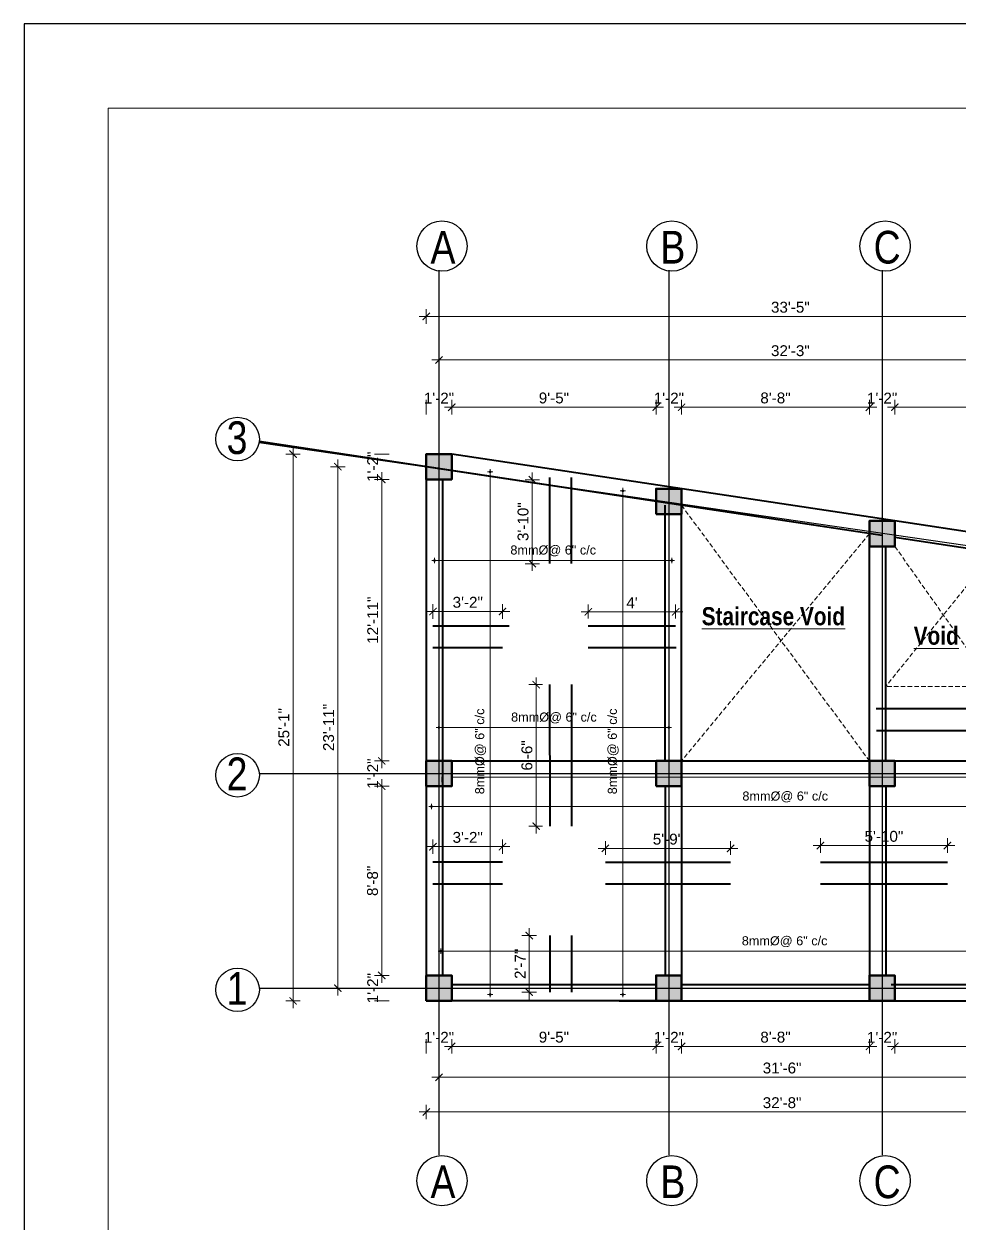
# Model space of a CAD drawing. Header units: inches. Extents: x 149715 to 156550, y -16726 to -14386.
# Drawn here: x 153373 to 153888, y -15047 to -14386 of the extents above; entities that cross this region are included whole.
import ezdxf

# ---------------------------------------------------------------- set-up
doc = ezdxf.new("R2010")
doc.units = ezdxf.units.IN
doc.header["$LTSCALE"] = 0.5
doc.header["$MEASUREMENT"] = 0
doc.header["$PDMODE"] = 66
doc.linetypes.add('HIDDEN', pattern=[0.375, 0.25, -0.125])
for name, color, linetype, lineweight in [('C-COLUMN', 1, 'Continuous', 50), ('DIM 1-100', 4, 'Continuous', 13), ('DIM_LINE', 165, 'Continuous', 15), ('ELE1', 3, 'Continuous', 9), ('HACTH', 253, 'Continuous', 9), ('hatch', 9, 'Continuous', 5), ('ST-REINFOR', 201, 'Continuous', 40), ('Text-100.w', 254, 'Continuous', 9), ('Toilet', 7, 'Continuous', 25), ('wall', 1, 'Continuous', 40), ('window', 4, 'Continuous', 13)]:
    doc.layers.add(name, color=color, linetype=linetype, lineweight=lineweight)
doc.styles.add('arial', font='arial.ttf')
doc.styles.add('ordinary', font='ARIALN.TTF')
doc.styles.get("Standard").update_dxf_attribs({"font": 'arial.ttf'})
doc.dimstyles.new('1 by 96', dxfattribs={"dimtxt": 6, "dimasz": 4, "dimexe": 4, "dimexo": 4, "dimgap": 2, "dimtad": 1, "dimdec": 0, "dimzin": 0, "dimdsep": 46, "dimlunit": 4, "dimtxsty": 'Standard', "dimblk": 'ARCHTICK', "dimcen": 0, "dimdle": 4, "dimadec": 0, "dimazin": 0, "dimtfac": 1, "dimtdec": 0, "dimtix": 1, "dimtofl": 0, "dimtmove": 1, "dimatfit": 3, "dimldrblk": 'ARCHTICK', "dimfxl": 4, "dimfxlon": 1, "dimtolj": 1, "dimtzin": 0, "dimlwd": -1, "dimlwe": -1, "dimarcsym": 0})
doc.dimstyles.new('S8', dxfattribs={"dimtxt": 5, "dimasz": 1, "dimexe": 6, "dimexo": 18, "dimgap": 1.9375, "dimtad": 1, "dimdec": 0, "dimzin": 3, "dimdsep": 46, "dimlunit": 4, "dimtxsty": 'Standard', "dimblk": 'dot 2', "dimcen": 12, "dimse1": 1, "dimse2": 1, "dimclrd": 1, "dimclre": 1, "dimclrt": 256, "dimadec": 0, "dimazin": 0, "dimtfac": 0.75, "dimtdec": 0, "dimtix": 1, "dimtmove": 1, "dimatfit": 3, "dimldrblk": 'DOT', "dimfxl": 1, "dimtolj": 1, "dimtzin": 0, "dimlwd": 9, "dimlwe": 9, "dimarcsym": 0})

# ---------------------------------------------------------------- blocks, each defined once
blk = doc.blocks.new('*D546')
at = {"layer": 'Defpoints', "color": 0, "transparency": 16777216}
for p in [(153583.05, -14622.78), (153569.87, -14636.78), (153583.05, -14636.78)]:
    blk.add_point(p, dxfattribs=at)
at = {"layer": 'DIM 1-100', "color": 0, "transparency": 16777216}
for p, q in [((153573.87, -14622.78), (153565.87, -14622.78)), ((153573.87, -14636.78), (153565.87, -14636.78))]:
    blk.add_line(p, q, dxfattribs=at)
at = {"layer": 'DIM 1-100', "color": 0, "transparency": 16777216, "insert": (153564.86, -14629.78), "char_height": 6, "attachment_point": 5, "rotation": 90}
blk.add_mtext('\\A1;1\'-2"', dxfattribs=at)
blk = doc.blocks.new('_ArchTick')
at = {"color": 0, "linetype": 'ByBlock', "const_width": 0.15}
blk.add_lwpolyline([(-0.5, -0.5), (0.5, 0.5)], dxfattribs=at)
blk = doc.blocks.new('*D547')
at = {"layer": 'Defpoints', "color": 0, "transparency": 16777216}
for p in [(153583.05, -14636.78), (153569.87, -14791.85), (153583.05, -14791.85)]:
    blk.add_point(p, dxfattribs=at)
at = {"layer": 'DIM 1-100', "color": 0, "transparency": 16777216}
for p, q in [((153573.87, -14636.78), (153565.87, -14636.78)), ((153569.87, -14632.78), (153569.87, -14795.85)), ((153573.87, -14791.85), (153565.87, -14791.85))]:
    blk.add_line(p, q, dxfattribs=at)
at = {"layer": 'DIM 1-100', "color": 0, "transparency": 16777216, "xscale": 4, "yscale": 4, "zscale": 4}
for p, rotation in [((153569.87, -14636.78), 90), ((153569.87, -14791.85), 270)]:
    blk.add_blockref('_ArchTick', p, dxfattribs=dict(at, rotation=rotation))
at = {"layer": 'DIM 1-100', "color": 0, "transparency": 16777216, "insert": (153564.86, -14714.31), "char_height": 6, "attachment_point": 5, "rotation": 90}
blk.add_mtext('\\A1;12\'-11"', dxfattribs=at)
blk = doc.blocks.new('*D548')
at = {"layer": 'Defpoints', "color": 0, "transparency": 16777216}
for p in [(153583.05, -14791.85), (153569.87, -14805.85), (153583.05, -14805.85)]:
    blk.add_point(p, dxfattribs=at)
at = {"layer": 'DIM 1-100', "color": 0, "transparency": 16777216}
for p, q in [((153573.87, -14791.85), (153565.87, -14791.85)), ((153573.87, -14805.85), (153565.87, -14805.85))]:
    blk.add_line(p, q, dxfattribs=at)
at = {"layer": 'DIM 1-100', "color": 0, "transparency": 16777216, "insert": (153564.86, -14798.85), "char_height": 6, "attachment_point": 5, "rotation": 90}
blk.add_mtext('\\A1;1\'-2"', dxfattribs=at)
blk = doc.blocks.new('*D549')
at = {"layer": 'Defpoints', "color": 0, "transparency": 16777216}
for p in [(153583.05, -14805.85), (153569.87, -14910.08), (153583.05, -14910.08)]:
    blk.add_point(p, dxfattribs=at)
at = {"layer": 'DIM 1-100', "color": 0, "transparency": 16777216}
for p, q in [((153569.87, -14801.85), (153569.87, -14914.08)), ((153573.87, -14805.85), (153565.87, -14805.85)), ((153573.87, -14910.08), (153565.87, -14910.08))]:
    blk.add_line(p, q, dxfattribs=at)
at = {"layer": 'DIM 1-100', "color": 0, "transparency": 16777216, "xscale": 4, "yscale": 4, "zscale": 4}
for p, rotation in [((153569.87, -14805.85), 90), ((153569.87, -14910.08), 270)]:
    blk.add_blockref('_ArchTick', p, dxfattribs=dict(at, rotation=rotation))
at = {"layer": 'DIM 1-100', "color": 0, "transparency": 16777216, "insert": (153564.81, -14857.96), "char_height": 6, "attachment_point": 5, "rotation": 90}
blk.add_mtext('\\A1;8\'-8"', dxfattribs=at)
blk = doc.blocks.new('*D550')
at = {"layer": 'Defpoints', "color": 0, "transparency": 16777216}
for p in [(153583.05, -14910.08), (153569.87, -14924.08), (153583.05, -14924.08)]:
    blk.add_point(p, dxfattribs=at)
at = {"layer": 'DIM 1-100', "color": 0, "transparency": 16777216}
for p, q in [((153573.87, -14910.08), (153565.87, -14910.08)), ((153573.87, -14924.08), (153565.87, -14924.08))]:
    blk.add_line(p, q, dxfattribs=at)
at = {"layer": 'DIM 1-100', "color": 0, "transparency": 16777216, "insert": (153564.86, -14917.08), "char_height": 6, "attachment_point": 5, "rotation": 90}
blk.add_mtext('\\A1;1\'-2"', dxfattribs=at)
blk = doc.blocks.new('*D551')
at = {"layer": 'Defpoints', "color": 0, "transparency": 16777216}
for p in [(153545.68, -14629.78), (153576.05, -14629.78), (153576.05, -14917.08)]:
    blk.add_point(p, dxfattribs=at)
at = {"layer": 'DIM 1-100', "color": 0, "transparency": 16777216}
for p, q in [((153549.68, -14629.78), (153541.68, -14629.78)), ((153545.68, -14921.08), (153545.68, -14625.78)), ((153549.68, -14917.08), (153541.68, -14917.08))]:
    blk.add_line(p, q, dxfattribs=at)
at = {"layer": 'DIM 1-100', "color": 0, "transparency": 16777216, "xscale": 4, "yscale": 4, "zscale": 4}
for p, rotation in [((153545.68, -14629.78), 90), ((153545.68, -14917.08), 270)]:
    blk.add_blockref('_ArchTick', p, dxfattribs=dict(at, rotation=rotation))
at = {"layer": 'DIM 1-100', "color": 0, "transparency": 16777216, "insert": (153540.62, -14773.43), "char_height": 6, "attachment_point": 5, "rotation": 90}
blk.add_mtext('\\A1;23\'-11"', dxfattribs=at)
blk = doc.blocks.new('*D552')
at = {"layer": 'Defpoints', "color": 0, "transparency": 16777216}
for p in [(153567.32, -14622.78), (153521, -14924.08), (153567.32, -14924.08)]:
    blk.add_point(p, dxfattribs=at)
at = {"layer": 'DIM 1-100', "color": 0, "transparency": 16777216}
for p, q in [((153525, -14622.78), (153517, -14622.78)), ((153521, -14618.78), (153521, -14928.08)), ((153525, -14924.08), (153517, -14924.08))]:
    blk.add_line(p, q, dxfattribs=at)
at = {"layer": 'DIM 1-100', "color": 0, "transparency": 16777216, "xscale": 4, "yscale": 4, "zscale": 4}
for p, rotation in [((153521, -14622.78), 90), ((153521, -14924.08), 270)]:
    blk.add_blockref('_ArchTick', p, dxfattribs=dict(at, rotation=rotation))
at = {"layer": 'DIM 1-100', "color": 0, "transparency": 16777216, "insert": (153515.94, -14773.43), "char_height": 6, "attachment_point": 5, "rotation": 90}
blk.add_mtext('\\A1;25\'-1"', dxfattribs=at)
blk = doc.blocks.new('*D570')
at = {"layer": 'Defpoints', "color": 0, "transparency": 16777216}
for p in [(153594.41, -14924.08), (153608.41, -14924.08), (153608.41, -14949.15)]:
    blk.add_point(p, dxfattribs=at)
at = {"layer": 'DIM 1-100', "color": 0, "transparency": 16777216}
for p, q in [((153594.41, -14945.15), (153594.41, -14953.15)), ((153608.41, -14945.15), (153608.41, -14953.15))]:
    blk.add_line(p, q, dxfattribs=at)
at = {"layer": 'DIM 1-100', "color": 0, "transparency": 16777216, "insert": (153601.41, -14944.14), "char_height": 6, "attachment_point": 5}
blk.add_mtext('\\A1;1\'-2"', dxfattribs=at)
blk = doc.blocks.new('*D571')
at = {"layer": 'Defpoints', "color": 0, "transparency": 16777216}
for p in [(153608.41, -14924.08), (153721.06, -14924.08), (153721.06, -14949.15)]:
    blk.add_point(p, dxfattribs=at)
at = {"layer": 'DIM 1-100', "color": 0, "transparency": 16777216}
for p, q in [((153608.41, -14945.15), (153608.41, -14953.15)), ((153721.06, -14945.15), (153721.06, -14953.15)), ((153604.41, -14949.15), (153725.06, -14949.15))]:
    blk.add_line(p, q, dxfattribs=at)
at = {"layer": 'DIM 1-100', "color": 0, "transparency": 16777216, "xscale": 4, "yscale": 4, "zscale": 4, "rotation": 180}
blk.add_blockref('_ArchTick', (153608.41, -14949.15), dxfattribs=at)
at = {"layer": 'DIM 1-100', "color": 0, "transparency": 16777216, "xscale": 4, "yscale": 4, "zscale": 4}
blk.add_blockref('_ArchTick', (153721.06, -14949.15), dxfattribs=at)
at = {"layer": 'DIM 1-100', "color": 0, "transparency": 16777216, "insert": (153664.73, -14944.09), "char_height": 6, "attachment_point": 5}
blk.add_mtext('\\A1;9\'-5"', dxfattribs=at)
blk = doc.blocks.new('*D572')
at = {"layer": 'Defpoints', "color": 0, "transparency": 16777216}
for p in [(153721.06, -14924.08), (153735.06, -14924.08), (153735.06, -14949.15)]:
    blk.add_point(p, dxfattribs=at)
at = {"layer": 'DIM 1-100', "color": 0, "transparency": 16777216}
for p, q in [((153721.06, -14945.15), (153721.06, -14953.15)), ((153735.06, -14945.15), (153735.06, -14953.15))]:
    blk.add_line(p, q, dxfattribs=at)
at = {"layer": 'DIM 1-100', "color": 0, "transparency": 16777216, "insert": (153728.06, -14944.14), "char_height": 6, "attachment_point": 5}
blk.add_mtext('\\A1;1\'-2"', dxfattribs=at)
blk = doc.blocks.new('*D573')
at = {"layer": 'Defpoints', "color": 0, "transparency": 16777216}
for p in [(153735.06, -14924.08), (153838.56, -14924.08), (153838.56, -14949.15)]:
    blk.add_point(p, dxfattribs=at)
at = {"layer": 'DIM 1-100', "color": 0, "transparency": 16777216}
for p, q in [((153735.06, -14945.15), (153735.06, -14953.15)), ((153838.56, -14945.15), (153838.56, -14953.15)), ((153731.06, -14949.15), (153842.56, -14949.15))]:
    blk.add_line(p, q, dxfattribs=at)
at = {"layer": 'DIM 1-100', "color": 0, "transparency": 16777216, "xscale": 4, "yscale": 4, "zscale": 4, "rotation": 180}
blk.add_blockref('_ArchTick', (153735.06, -14949.15), dxfattribs=at)
at = {"layer": 'DIM 1-100', "color": 0, "transparency": 16777216, "xscale": 4, "yscale": 4, "zscale": 4}
blk.add_blockref('_ArchTick', (153838.56, -14949.15), dxfattribs=at)
at = {"layer": 'DIM 1-100', "color": 0, "transparency": 16777216, "insert": (153786.81, -14944.09), "char_height": 6, "attachment_point": 5}
blk.add_mtext('\\A1;8\'-8"', dxfattribs=at)
blk = doc.blocks.new('*D574')
at = {"layer": 'Defpoints', "color": 0, "transparency": 16777216}
for p in [(153838.56, -14924.08), (153852.56, -14924.08), (153852.56, -14949.15)]:
    blk.add_point(p, dxfattribs=at)
at = {"layer": 'DIM 1-100', "color": 0, "transparency": 16777216}
for p, q in [((153838.56, -14945.15), (153838.56, -14953.15)), ((153852.56, -14945.15), (153852.56, -14953.15))]:
    blk.add_line(p, q, dxfattribs=at)
at = {"layer": 'DIM 1-100', "color": 0, "transparency": 16777216, "insert": (153845.56, -14944.14), "char_height": 6, "attachment_point": 5}
blk.add_mtext('\\A1;1\'-2"', dxfattribs=at)
blk = doc.blocks.new('*D575')
at = {"layer": 'Defpoints', "color": 0, "transparency": 16777216}
for p in [(153852.56, -14924.08), (153972.51, -14924.08), (153972.51, -14949.15)]:
    blk.add_point(p, dxfattribs=at)
at = {"layer": 'DIM 1-100', "color": 0, "transparency": 16777216}
for p, q in [((153852.56, -14945.15), (153852.56, -14953.15)), ((153972.51, -14945.15), (153972.51, -14953.15)), ((153848.56, -14949.15), (153976.51, -14949.15))]:
    blk.add_line(p, q, dxfattribs=at)
at = {"layer": 'DIM 1-100', "color": 0, "transparency": 16777216, "xscale": 4, "yscale": 4, "zscale": 4, "rotation": 180}
blk.add_blockref('_ArchTick', (153852.56, -14949.15), dxfattribs=at)
at = {"layer": 'DIM 1-100', "color": 0, "transparency": 16777216, "xscale": 4, "yscale": 4, "zscale": 4}
blk.add_blockref('_ArchTick', (153972.51, -14949.15), dxfattribs=at)
at = {"layer": 'DIM 1-100', "color": 0, "transparency": 16777216, "insert": (153912.53, -14944.09), "char_height": 6, "attachment_point": 5}
blk.add_mtext("\\A1;10'", dxfattribs=at)
blk = doc.blocks.new('*D577')
at = {"layer": 'Defpoints', "color": 0, "transparency": 16777216}
for p in [(153601.41, -14924.08), (153979.51, -14924.08), (153979.51, -14966.17)]:
    blk.add_point(p, dxfattribs=at)
at = {"layer": 'DIM 1-100', "color": 0, "transparency": 16777216}
for p, q in [((153597.41, -14966.17), (153983.51, -14966.17)), ((153601.41, -14962.17), (153601.41, -14970.17)), ((153979.51, -14962.17), (153979.51, -14970.17))]:
    blk.add_line(p, q, dxfattribs=at)
at = {"layer": 'DIM 1-100', "color": 0, "transparency": 16777216, "xscale": 4, "yscale": 4, "zscale": 4, "rotation": 180}
blk.add_blockref('_ArchTick', (153601.41, -14966.17), dxfattribs=at)
at = {"layer": 'DIM 1-100', "color": 0, "transparency": 16777216, "xscale": 4, "yscale": 4, "zscale": 4}
blk.add_blockref('_ArchTick', (153979.51, -14966.17), dxfattribs=at)
at = {"layer": 'DIM 1-100', "color": 0, "transparency": 16777216, "insert": (153790.46, -14961.1), "char_height": 6, "attachment_point": 5}
blk.add_mtext('\\A1;31\'-6"', dxfattribs=at)
blk = doc.blocks.new('*D578')
at = {"layer": 'Defpoints', "color": 0, "transparency": 16777216}
for p in [(153594.41, -14924.08), (153986.51, -14924.08), (153594.41, -14985.28)]:
    blk.add_point(p, dxfattribs=at)
at = {"layer": 'DIM 1-100', "color": 0, "transparency": 16777216}
for p, q in [((153594.41, -14981.28), (153594.41, -14989.28)), ((153986.51, -14981.28), (153986.51, -14989.28)), ((153990.51, -14985.28), (153590.41, -14985.28))]:
    blk.add_line(p, q, dxfattribs=at)
at = {"layer": 'DIM 1-100', "color": 0, "transparency": 16777216, "xscale": 4, "yscale": 4, "zscale": 4, "rotation": 180}
blk.add_blockref('_ArchTick', (153594.41, -14985.28), dxfattribs=at)
at = {"layer": 'DIM 1-100', "color": 0, "transparency": 16777216, "xscale": 4, "yscale": 4, "zscale": 4}
blk.add_blockref('_ArchTick', (153986.51, -14985.28), dxfattribs=at)
at = {"layer": 'DIM 1-100', "color": 0, "transparency": 16777216, "insert": (153790.46, -14980.21), "char_height": 6, "attachment_point": 5}
blk.add_mtext('\\A1;32\'-8"', dxfattribs=at)
blk = doc.blocks.new('*D566')
at = {"layer": 'Defpoints', "color": 0, "transparency": 16777216}
for p in [(153608.41, -14596.99), (153594.41, -14622.78), (153608.41, -14622.78)]:
    blk.add_point(p, dxfattribs=at)
at = {"layer": 'DIM 1-100', "color": 0, "transparency": 16777216}
for p, q in [((153594.41, -14600.99), (153594.41, -14592.99)), ((153608.41, -14600.99), (153608.41, -14592.99))]:
    blk.add_line(p, q, dxfattribs=at)
at = {"layer": 'DIM 1-100', "color": 0, "transparency": 16777216, "insert": (153601.41, -14591.98), "char_height": 6, "attachment_point": 5}
blk.add_mtext('\\A1;1\'-2"', dxfattribs=at)
blk = doc.blocks.new('*D567')
at = {"layer": 'Defpoints', "color": 0, "transparency": 16777216}
for p in [(153721.06, -14596.99), (153608.41, -14622.78), (153721.06, -14641.9)]:
    blk.add_point(p, dxfattribs=at)
at = {"layer": 'DIM 1-100', "color": 0, "transparency": 16777216}
for p, q in [((153604.41, -14596.99), (153725.06, -14596.99)), ((153608.41, -14600.99), (153608.41, -14592.99)), ((153721.06, -14600.99), (153721.06, -14592.99))]:
    blk.add_line(p, q, dxfattribs=at)
at = {"layer": 'DIM 1-100', "color": 0, "transparency": 16777216, "xscale": 4, "yscale": 4, "zscale": 4, "rotation": 180}
blk.add_blockref('_ArchTick', (153608.41, -14596.99), dxfattribs=at)
at = {"layer": 'DIM 1-100', "color": 0, "transparency": 16777216, "xscale": 4, "yscale": 4, "zscale": 4}
blk.add_blockref('_ArchTick', (153721.06, -14596.99), dxfattribs=at)
at = {"layer": 'DIM 1-100', "color": 0, "transparency": 16777216, "insert": (153664.73, -14591.93), "char_height": 6, "attachment_point": 5}
blk.add_mtext('\\A1;9\'-5"', dxfattribs=at)
blk = doc.blocks.new('*D568')
at = {"layer": 'Defpoints', "color": 0, "transparency": 16777216}
for p in [(153735.06, -14596.99), (153721.06, -14641.9), (153735.06, -14641.9)]:
    blk.add_point(p, dxfattribs=at)
at = {"layer": 'DIM 1-100', "color": 0, "transparency": 16777216}
for p, q in [((153721.06, -14600.99), (153721.06, -14592.99)), ((153735.06, -14600.99), (153735.06, -14592.99))]:
    blk.add_line(p, q, dxfattribs=at)
at = {"layer": 'DIM 1-100', "color": 0, "transparency": 16777216, "insert": (153728.06, -14591.98), "char_height": 6, "attachment_point": 5}
blk.add_mtext('\\A1;1\'-2"', dxfattribs=at)
blk = doc.blocks.new('*D569')
at = {"layer": 'Defpoints', "color": 0, "transparency": 16777216}
for p in [(153838.56, -14596.99), (153735.06, -14641.9), (153838.56, -14659.64)]:
    blk.add_point(p, dxfattribs=at)
at = {"layer": 'DIM 1-100', "color": 0, "transparency": 16777216}
for p, q in [((153731.06, -14596.99), (153842.56, -14596.99)), ((153735.06, -14600.99), (153735.06, -14592.99)), ((153838.56, -14600.99), (153838.56, -14592.99))]:
    blk.add_line(p, q, dxfattribs=at)
at = {"layer": 'DIM 1-100', "color": 0, "transparency": 16777216, "xscale": 4, "yscale": 4, "zscale": 4, "rotation": 180}
blk.add_blockref('_ArchTick', (153735.06, -14596.99), dxfattribs=at)
at = {"layer": 'DIM 1-100', "color": 0, "transparency": 16777216, "xscale": 4, "yscale": 4, "zscale": 4}
blk.add_blockref('_ArchTick', (153838.56, -14596.99), dxfattribs=at)
at = {"layer": 'DIM 1-100', "color": 0, "transparency": 16777216, "insert": (153786.81, -14591.93), "char_height": 6, "attachment_point": 5}
blk.add_mtext('\\A1;8\'-8"', dxfattribs=at)
blk = doc.blocks.new('*D553')
at = {"layer": 'Defpoints', "color": 0, "transparency": 16777216}
for p in [(153852.56, -14596.99), (153838.56, -14659.64), (153852.56, -14659.64)]:
    blk.add_point(p, dxfattribs=at)
at = {"layer": 'DIM 1-100', "color": 0, "transparency": 16777216}
for p, q in [((153838.56, -14600.99), (153838.56, -14592.99)), ((153852.56, -14600.99), (153852.56, -14592.99))]:
    blk.add_line(p, q, dxfattribs=at)
at = {"layer": 'DIM 1-100', "color": 0, "transparency": 16777216, "insert": (153845.56, -14591.98), "char_height": 6, "attachment_point": 5}
blk.add_mtext('\\A1;1\'-2"', dxfattribs=at)
blk = doc.blocks.new('*D554')
at = {"layer": 'Defpoints', "color": 0, "transparency": 16777216}
for p in [(153981.62, -14596.99), (153852.56, -14659.64), (153981.62, -14681.25)]:
    blk.add_point(p, dxfattribs=at)
at = {"layer": 'DIM 1-100', "color": 0, "transparency": 16777216}
for p, q in [((153848.56, -14596.99), (153985.62, -14596.99)), ((153852.56, -14600.99), (153852.56, -14592.99)), ((153981.62, -14600.99), (153981.62, -14592.99))]:
    blk.add_line(p, q, dxfattribs=at)
at = {"layer": 'DIM 1-100', "color": 0, "transparency": 16777216, "xscale": 4, "yscale": 4, "zscale": 4, "rotation": 180}
blk.add_blockref('_ArchTick', (153852.56, -14596.99), dxfattribs=at)
at = {"layer": 'DIM 1-100', "color": 0, "transparency": 16777216, "xscale": 4, "yscale": 4, "zscale": 4}
blk.add_blockref('_ArchTick', (153981.62, -14596.99), dxfattribs=at)
at = {"layer": 'DIM 1-100', "color": 0, "transparency": 16777216, "insert": (153917.09, -14591.93), "char_height": 6, "attachment_point": 5}
blk.add_mtext('\\A1;10\'-9"', dxfattribs=at)
blk = doc.blocks.new('*D556')
at = {"layer": 'Defpoints', "color": 0, "transparency": 16777216}
for p in [(153988.62, -14570.96), (153601.41, -14622.78), (153988.62, -14681.25)]:
    blk.add_point(p, dxfattribs=at)
at = {"layer": 'DIM 1-100', "color": 0, "transparency": 16777216}
for p, q in [((153597.41, -14570.96), (153992.62, -14570.96)), ((153601.41, -14574.96), (153601.41, -14566.96)), ((153988.62, -14574.96), (153988.62, -14566.96))]:
    blk.add_line(p, q, dxfattribs=at)
at = {"layer": 'DIM 1-100', "color": 0, "transparency": 16777216, "xscale": 4, "yscale": 4, "zscale": 4, "rotation": 180}
blk.add_blockref('_ArchTick', (153601.41, -14570.96), dxfattribs=at)
at = {"layer": 'DIM 1-100', "color": 0, "transparency": 16777216, "xscale": 4, "yscale": 4, "zscale": 4}
blk.add_blockref('_ArchTick', (153988.62, -14570.96), dxfattribs=at)
at = {"layer": 'DIM 1-100', "color": 0, "transparency": 16777216, "insert": (153795.01, -14565.89), "char_height": 6, "attachment_point": 5}
blk.add_mtext('\\A1;32\'-3"', dxfattribs=at)
blk = doc.blocks.new('*D557')
at = {"layer": 'Defpoints', "color": 0, "transparency": 16777216}
for p in [(153995.62, -14546.99), (153594.41, -14622.78), (153995.62, -14681.25)]:
    blk.add_point(p, dxfattribs=at)
at = {"layer": 'DIM 1-100', "color": 0, "transparency": 16777216}
for p, q in [((153594.41, -14550.99), (153594.41, -14542.99)), ((153995.62, -14550.99), (153995.62, -14542.99)), ((153590.41, -14546.99), (153999.62, -14546.99))]:
    blk.add_line(p, q, dxfattribs=at)
at = {"layer": 'DIM 1-100', "color": 0, "transparency": 16777216, "xscale": 4, "yscale": 4, "zscale": 4, "rotation": 180}
blk.add_blockref('_ArchTick', (153594.41, -14546.99), dxfattribs=at)
at = {"layer": 'DIM 1-100', "color": 0, "transparency": 16777216, "xscale": 4, "yscale": 4, "zscale": 4}
blk.add_blockref('_ArchTick', (153995.62, -14546.99), dxfattribs=at)
at = {"layer": 'DIM 1-100', "color": 0, "transparency": 16777216, "insert": (153795.01, -14541.93), "char_height": 6, "attachment_point": 5}
blk.add_mtext('\\A1;33\'-5"', dxfattribs=at)
blk = doc.blocks.new('*D579')
at = {"layer": 'Defpoints', "color": 0, "transparency": 16777216}
for p in [(153651.13, -14888.08), (153662.46, -14888.08), (153662.49, -14919.26)]:
    blk.add_point(p, dxfattribs=at)
at = {"layer": 'DIM 1-100', "color": 0, "transparency": 16777216}
for p, q in [((153655.13, -14888.08), (153647.13, -14888.08)), ((153651.13, -14923.26), (153651.13, -14884.08)), ((153655.13, -14919.26), (153647.13, -14919.26))]:
    blk.add_line(p, q, dxfattribs=at)
at = {"layer": 'DIM 1-100', "color": 0, "transparency": 16777216, "xscale": 4, "yscale": 4, "zscale": 4}
for p, rotation in [((153651.13, -14888.08), 90), ((153651.13, -14919.26), 270)]:
    blk.add_blockref('_ArchTick', p, dxfattribs=dict(at, rotation=rotation))
at = {"layer": 'DIM 1-100', "color": 0, "transparency": 16777216, "insert": (153646.12, -14903.67), "char_height": 6, "attachment_point": 5, "rotation": 90}
blk.add_mtext('\\A1;2\'-7"', dxfattribs=at)
blk = doc.blocks.new('*D580')
at = {"layer": 'Defpoints', "color": 0, "transparency": 16777216}
for p in [(153636.41, -14839.11), (153598.06, -14859.54), (153636.41, -14859.55)]:
    blk.add_point(p, dxfattribs=at)
at = {"layer": 'DIM 1-100', "color": 0, "transparency": 16777216}
for p, q in [((153598.06, -14843.11), (153598.06, -14835.11)), ((153636.41, -14843.11), (153636.41, -14835.11)), ((153594.06, -14839.11), (153640.41, -14839.11))]:
    blk.add_line(p, q, dxfattribs=at)
at = {"layer": 'DIM 1-100', "color": 0, "transparency": 16777216, "xscale": 4, "yscale": 4, "zscale": 4, "rotation": 180}
blk.add_blockref('_ArchTick', (153598.06, -14839.11), dxfattribs=at)
at = {"layer": 'DIM 1-100', "color": 0, "transparency": 16777216, "xscale": 4, "yscale": 4, "zscale": 4}
blk.add_blockref('_ArchTick', (153636.41, -14839.11), dxfattribs=at)
at = {"layer": 'DIM 1-100', "color": 0, "transparency": 16777216, "insert": (153617.23, -14834.04), "char_height": 6, "attachment_point": 5}
blk.add_mtext('\\A1;3\'-2"', dxfattribs=at)
blk = doc.blocks.new('*D581')
at = {"layer": 'Defpoints', "color": 0, "transparency": 16777216}
for p in [(153762.06, -14840.07), (153693.06, -14847.57), (153762.06, -14847.59)]:
    blk.add_point(p, dxfattribs=at)
at = {"layer": 'DIM 1-100', "color": 0, "transparency": 16777216}
for p, q in [((153693.06, -14843.57), (153693.06, -14836.07)), ((153762.06, -14843.59), (153762.06, -14836.07)), ((153689.06, -14840.07), (153766.06, -14840.07))]:
    blk.add_line(p, q, dxfattribs=at)
at = {"layer": 'DIM 1-100', "color": 0, "transparency": 16777216, "xscale": 4, "yscale": 4, "zscale": 4, "rotation": 180}
blk.add_blockref('_ArchTick', (153693.06, -14840.07), dxfattribs=at)
at = {"layer": 'DIM 1-100', "color": 0, "transparency": 16777216, "xscale": 4, "yscale": 4, "zscale": 4}
blk.add_blockref('_ArchTick', (153762.06, -14840.07), dxfattribs=at)
at = {"layer": 'DIM 1-100', "color": 0, "transparency": 16777216, "insert": (153727.56, -14835), "char_height": 6, "attachment_point": 5}
blk.add_mtext('\\A1;5\'-9"', dxfattribs=at)
blk = doc.blocks.new('*D582')
at = {"layer": 'Defpoints', "color": 0, "transparency": 16777216}
for p in [(153662.36, -14749.85), (153654.93, -14827.85), (153662.42, -14827.85)]:
    blk.add_point(p, dxfattribs=at)
at = {"layer": 'DIM 1-100', "color": 0, "transparency": 16777216}
for p, q in [((153658.36, -14749.85), (153650.93, -14749.85)), ((153654.93, -14745.85), (153654.93, -14831.85)), ((153658.42, -14827.85), (153650.93, -14827.85))]:
    blk.add_line(p, q, dxfattribs=at)
at = {"layer": 'DIM 1-100', "color": 0, "transparency": 16777216, "xscale": 4, "yscale": 4, "zscale": 4}
for p, rotation in [((153654.93, -14749.85), 90), ((153654.93, -14827.85), 270)]:
    blk.add_blockref('_ArchTick', p, dxfattribs=dict(at, rotation=rotation))
at = {"layer": 'DIM 1-100', "color": 0, "transparency": 16777216, "insert": (153649.87, -14788.85), "char_height": 6, "attachment_point": 5, "rotation": 90}
blk.add_mtext('\\A1;6\'-6"', dxfattribs=at)
blk = doc.blocks.new('*D583')
at = {"layer": 'Defpoints', "color": 0, "transparency": 16777216}
for p in [(153598.08, -14709.56), (153598.08, -14729.37), (153636.41, -14729.38)]:
    blk.add_point(p, dxfattribs=at)
at = {"layer": 'DIM 1-100', "color": 0, "transparency": 16777216}
for p, q in [((153640.41, -14709.57), (153594.08, -14709.55)), ((153598.08, -14713.56), (153598.08, -14705.56)), ((153636.41, -14713.57), (153636.41, -14705.57))]:
    blk.add_line(p, q, dxfattribs=at)
at = {"layer": 'DIM 1-100', "color": 0, "transparency": 16777216, "xscale": 4, "yscale": 4, "zscale": 4}
for p, rotation in [((153598.08, -14709.56), 179.9826693616231), ((153636.41, -14709.57), 359.9826693616232)]:
    blk.add_blockref('_ArchTick', p, dxfattribs=dict(at, rotation=rotation))
at = {"layer": 'DIM 1-100', "color": 0, "transparency": 16777216, "insert": (153617.25, -14704.5), "char_height": 6, "attachment_point": 5, "rotation": 359.98267}
blk.add_mtext('\\A1;3\'-2"', dxfattribs=at)
blk = doc.blocks.new('*D584')
at = {"layer": 'Defpoints', "color": 0, "transparency": 16777216}
for p in [(153731.79, -14709.74), (153683.68, -14717.39), (153731.79, -14717.41)]:
    blk.add_point(p, dxfattribs=at)
at = {"layer": 'DIM 1-100', "color": 0, "transparency": 16777216}
for p, q in [((153679.69, -14709.72), (153735.79, -14709.74)), ((153683.69, -14713.39), (153683.69, -14705.72)), ((153731.79, -14713.41), (153731.79, -14705.74))]:
    blk.add_line(p, q, dxfattribs=at)
at = {"layer": 'DIM 1-100', "color": 0, "transparency": 16777216, "xscale": 4, "yscale": 4, "zscale": 4}
for p, rotation in [((153683.69, -14709.72), 179.9832495307118), ((153731.79, -14709.74), 359.9832495307118)]:
    blk.add_blockref('_ArchTick', p, dxfattribs=dict(at, rotation=rotation))
at = {"layer": 'DIM 1-100', "color": 0, "transparency": 16777216, "insert": (153707.74, -14704.73), "char_height": 6, "attachment_point": 5, "rotation": 359.98325}
blk.add_mtext("\\A1;4'", dxfattribs=at)
blk = doc.blocks.new('*D585')
at = {"layer": 'Defpoints', "color": 0, "transparency": 16777216}
for p in [(153677.1, -14636.92), (153652.8, -14683.19), (153677.1, -14683.19)]:
    blk.add_point(p, dxfattribs=at)
at = {"layer": 'DIM 1-100', "color": 0, "transparency": 16777216}
for p, q in [((153656.8, -14636.92), (153648.8, -14636.92)), ((153652.8, -14632.92), (153652.8, -14687.19)), ((153656.8, -14683.19), (153648.8, -14683.19))]:
    blk.add_line(p, q, dxfattribs=at)
at = {"layer": 'DIM 1-100', "color": 0, "transparency": 16777216, "xscale": 4, "yscale": 4, "zscale": 4}
for p, rotation in [((153652.8, -14636.92), 90), ((153652.8, -14683.19), 270)]:
    blk.add_blockref('_ArchTick', p, dxfattribs=dict(at, rotation=rotation))
at = {"layer": 'DIM 1-100', "color": 0, "transparency": 16777216, "insert": (153647.74, -14660.05), "char_height": 6, "attachment_point": 5, "rotation": 90}
blk.add_mtext('\\A1;3\'-10"', dxfattribs=at)
blk = doc.blocks.new('*D587')
at = {"layer": 'Defpoints', "color": 0, "transparency": 16777216}
for p in [(153811.56, -14838.49), (153811.56, -14859.6), (153881.56, -14859.62)]:
    blk.add_point(p, dxfattribs=at)
at = {"layer": 'DIM 1-100', "color": 0, "transparency": 16777216}
for p, q in [((153811.56, -14842.49), (153811.56, -14834.49)), ((153881.56, -14842.51), (153881.56, -14834.51)), ((153885.56, -14838.51), (153807.56, -14838.49))]:
    blk.add_line(p, q, dxfattribs=at)
at = {"layer": 'DIM 1-100', "color": 0, "transparency": 16777216, "xscale": 4, "yscale": 4, "zscale": 4}
for p, rotation in [((153811.56, -14838.49), 179.9830421045171), ((153881.56, -14838.51), 359.9830421045171)]:
    blk.add_blockref('_ArchTick', p, dxfattribs=dict(at, rotation=rotation))
at = {"layer": 'DIM 1-100', "color": 0, "transparency": 16777216, "insert": (153846.56, -14833.44), "char_height": 6, "attachment_point": 5, "rotation": 359.98304}
blk.add_mtext('\\A1;5\'-10"', dxfattribs=at)
blk = doc.blocks.new('dot1')
at = {"layer": 'hatch'}
h = blk.add_hatch(color=256, dxfattribs=at)
edge = h.paths.add_edge_path()
edge.add_arc((0, 0), 1, 0, 360)
for p, q in [((3, 0), (-3, 0)), ((0, 3), (0, -3))]:
    blk.add_line(p, q, dxfattribs=at)
blk.add_circle((0, 0), 1, dxfattribs=at)
blk = doc.blocks.new('dot 2')
at = {"layer": 'hatch', "xscale": 0.5, "yscale": 0.5, "zscale": 0.5}
blk.add_blockref('dot1', (0, 0), dxfattribs=at)
blk = doc.blocks.new('*D589')
at = {"layer": 'Defpoints', "color": 0, "transparency": 16777216}
for p in [(153981.27, -14877.15), (153602.41, -14894.57), (153981.27, -14896.73)]:
    blk.add_point(p, dxfattribs=at)
at = {"layer": 'DIM_LINE', "color": 1, "lineweight": 9, "transparency": 16777216}
blk.add_line((153603.41, -14896.73), (153980.27, -14896.73), dxfattribs=at)
at = {"layer": 'DIM_LINE', "color": 1, "lineweight": 9, "transparency": 16777216, "rotation": 180}
blk.add_blockref('dot 2', (153602.41, -14896.73), dxfattribs=at)
at = {"layer": 'DIM_LINE', "color": 1, "lineweight": 9, "transparency": 16777216}
blk.add_blockref('dot 2', (153981.27, -14896.73), dxfattribs=at)
at = {"layer": 'DIM_LINE', "transparency": 16777216, "insert": (153791.84, -14891.47), "char_height": 5, "attachment_point": 5}
blk.add_mtext('\\A1;8mm%%C@ 6" c/c', dxfattribs=at)
blk = doc.blocks.new('_Dot')
at = {"color": 0, "linetype": 'ByBlock', "lineweight": -2}
blk.add_line((-0.5, 0), (-1, 0), dxfattribs=at)
at = {"color": 0, "linetype": 'ByBlock', "const_width": 0.5}
blk.add_lwpolyline([(-0.25, 0, 1), (0.25, 0, 1)], format="xyb", close=True, dxfattribs=at)
blk = doc.blocks.new('*D590')
at = {"layer": 'Defpoints', "color": 0, "transparency": 16777216}
for p in [(153597.25, -14797.38), (153987.11, -14797.63), (153987.11, -14816.99)]:
    blk.add_point(p, dxfattribs=at)
at = {"layer": 'DIM_LINE', "color": 1, "lineweight": 9, "transparency": 16777216}
blk.add_line((153598.25, -14816.99), (153986.11, -14816.99), dxfattribs=at)
at = {"layer": 'DIM_LINE', "color": 1, "lineweight": 9, "transparency": 16777216, "rotation": 180}
blk.add_blockref('dot 2', (153597.25, -14816.99), dxfattribs=at)
at = {"layer": 'DIM_LINE', "color": 1, "lineweight": 9, "transparency": 16777216}
blk.add_blockref('dot 2', (153987.11, -14816.99), dxfattribs=at)
at = {"layer": 'DIM_LINE', "transparency": 16777216, "insert": (153792.18, -14811.72), "char_height": 5, "attachment_point": 5}
blk.add_mtext('\\A1;8mm%%C@ 6" c/c', dxfattribs=at)
blk = doc.blocks.new('*D591')
at = {"layer": 'Defpoints', "color": 0, "transparency": 16777216}
for p in [(153638.97, -14632.58), (153629.61, -14920.57), (153639.18, -14920.57)]:
    blk.add_point(p, dxfattribs=at)
at = {"layer": 'DIM_LINE', "color": 1, "lineweight": 9, "transparency": 16777216}
blk.add_line((153629.61, -14633.58), (153629.61, -14919.57), dxfattribs=at)
for p, rotation in [((153629.61, -14632.58), 90), ((153629.61, -14920.57), 270)]:
    blk.add_blockref('dot 2', p, dxfattribs=dict(at, rotation=rotation))
at = {"layer": 'DIM_LINE', "transparency": 16777216, "insert": (153624.34, -14786.62), "char_height": 5, "attachment_point": 5, "rotation": 90}
blk.add_mtext('\\A1;8mm%%C@ 6" c/c', dxfattribs=at)
blk = doc.blocks.new('*D592')
at = {"layer": 'Defpoints', "color": 0, "transparency": 16777216}
for p in [(153712.06, -14642.99), (153702.69, -14920.57), (153712.26, -14920.57)]:
    blk.add_point(p, dxfattribs=at)
at = {"layer": 'DIM_LINE', "color": 1, "lineweight": 9, "transparency": 16777216}
blk.add_line((153702.69, -14643.99), (153702.69, -14919.57), dxfattribs=at)
for p, rotation in [((153702.69, -14642.99), 90), ((153702.69, -14920.57), 270)]:
    blk.add_blockref('dot 2', p, dxfattribs=dict(at, rotation=rotation))
at = {"layer": 'DIM_LINE', "transparency": 16777216, "insert": (153697.42, -14786.62), "char_height": 5, "attachment_point": 5, "rotation": 90}
blk.add_mtext('\\A1;8mm%%C@ 6" c/c', dxfattribs=at)
blk = doc.blocks.new('*D593')
at = {"layer": 'Defpoints', "color": 0, "transparency": 16777216}
for p in [(153601.41, -14765.35), (153728.06, -14773.48), (153728.06, -14773.48)]:
    blk.add_point(p, dxfattribs=at)
at = {"layer": 'DIM_LINE', "color": 1, "lineweight": 9, "transparency": 16777216}
blk.add_line((153602.41, -14773.48), (153727.06, -14773.48), dxfattribs=at)
at = {"layer": 'DIM_LINE', "color": 1, "lineweight": 9, "transparency": 16777216, "rotation": 180}
blk.add_blockref('dot 2', (153601.41, -14773.48), dxfattribs=at)
at = {"layer": 'DIM_LINE', "color": 1, "lineweight": 9, "transparency": 16777216}
blk.add_blockref('dot 2', (153728.06, -14773.48), dxfattribs=at)
at = {"layer": 'DIM_LINE', "transparency": 16777216, "insert": (153664.73, -14768.21), "char_height": 5, "attachment_point": 5}
blk.add_mtext('\\A1;8mm%%C@ 6" c/c', dxfattribs=at)
blk = doc.blocks.new('*D594')
at = {"layer": 'Defpoints', "color": 0, "transparency": 16777216}
for p in [(153598.99, -14673.29), (153729.7, -14681.41), (153729.7, -14681.41)]:
    blk.add_point(p, dxfattribs=at)
at = {"layer": 'DIM_LINE', "color": 1, "lineweight": 9, "transparency": 16777216}
blk.add_line((153599.99, -14681.41), (153728.7, -14681.41), dxfattribs=at)
at = {"layer": 'DIM_LINE', "color": 1, "lineweight": 9, "transparency": 16777216, "rotation": 180}
blk.add_blockref('dot 2', (153598.99, -14681.41), dxfattribs=at)
at = {"layer": 'DIM_LINE', "color": 1, "lineweight": 9, "transparency": 16777216}
blk.add_blockref('dot 2', (153729.7, -14681.41), dxfattribs=at)
at = {"layer": 'DIM_LINE', "transparency": 16777216, "insert": (153664.35, -14676.15), "char_height": 5, "attachment_point": 5}
blk.add_mtext('\\A1;8mm%%C@ 6" c/c', dxfattribs=at)

msp = doc.modelspace()

# ---------------------------------------------------------------- hatches: boundary and pattern name
at = {"layer": 'C-COLUMN'}
h = msp.add_hatch(color=256, dxfattribs=at)
h.dxf.hatch_style = 1
h.paths.add_polyline_path([(153608.41, -14622.78), (153594.41, -14622.78), (153594.41, -14636.78), (153608.41, -14636.78)])
h = msp.add_hatch(color=256, dxfattribs=at)
h.dxf.hatch_style = 1
h.paths.add_polyline_path([(153735.06, -14641.9), (153721.06, -14641.9), (153721.06, -14655.9), (153735.06, -14655.9)])
h = msp.add_hatch(color=256, dxfattribs=at)
h.dxf.hatch_style = 1
h.paths.add_polyline_path([(153852.56, -14659.64), (153838.56, -14659.64), (153838.56, -14673.64), (153852.56, -14673.64)])
h = msp.add_hatch(color=256, dxfattribs=at)
h.dxf.hatch_style = 1
h.paths.add_polyline_path([(153608.41, -14791.85), (153594.41, -14791.85), (153594.41, -14805.85), (153608.41, -14805.85)])
h = msp.add_hatch(color=256, dxfattribs=at)
h.dxf.hatch_style = 1
h.paths.add_polyline_path([(153735.06, -14791.85), (153721.06, -14791.85), (153721.06, -14805.85), (153735.06, -14805.85)])
h = msp.add_hatch(color=256, dxfattribs=at)
h.dxf.hatch_style = 1
h.paths.add_polyline_path([(153852.56, -14791.85), (153838.56, -14791.85), (153838.56, -14805.85), (153852.56, -14805.85)])
h = msp.add_hatch(color=256, dxfattribs=at)
h.dxf.hatch_style = 1
h.paths.add_polyline_path([(153608.41, -14910.08), (153594.41, -14910.08), (153594.41, -14924.08), (153608.41, -14924.08)])
h = msp.add_hatch(color=256, dxfattribs=at)
h.dxf.hatch_style = 1
h.paths.add_polyline_path([(153735.06, -14910.08), (153721.06, -14910.08), (153721.06, -14924.08), (153735.06, -14924.08)])
h = msp.add_hatch(color=256, dxfattribs=at)
h.dxf.hatch_style = 1
h.paths.add_polyline_path([(153852.56, -14910.08), (153838.56, -14910.08), (153838.56, -14924.08), (153852.56, -14924.08)])

# ---------------------------------------------------------------- linework, layer by layer
for p, q in [((153601.41, -14521.53), (153601.41, -15009.17)), ((153728.06, -14521.53), (153728.06, -15009.17)), ((153845.56, -14521.53), (153845.56, -15009.17))]:
    msp.add_line(p, q)
for points in [[(153594.41, -14636.78), (153608.41, -14636.78), (153608.41, -14622.78), (153594.41, -14622.78)], [(153721.06, -14655.9), (153735.06, -14655.9), (153735.06, -14641.9), (153721.06, -14641.9)], [(153838.56, -14673.64), (153852.56, -14673.64), (153852.56, -14659.64), (153838.56, -14659.64)], [(153594.41, -14805.85), (153608.41, -14805.85), (153608.41, -14791.85), (153594.41, -14791.85)], [(153721.06, -14805.85), (153735.06, -14805.85), (153735.06, -14791.85), (153721.06, -14791.85)], [(153838.56, -14805.85), (153852.56, -14805.85), (153852.56, -14791.85), (153838.56, -14791.85)], [(153594.41, -14924.08), (153608.41, -14924.08), (153608.41, -14910.08), (153594.41, -14910.08)], [(153721.06, -14924.08), (153735.06, -14924.08), (153735.06, -14910.08), (153721.06, -14910.08)], [(153838.56, -14924.08), (153852.56, -14924.08), (153852.56, -14910.08), (153838.56, -14910.08)]]:
    msp.add_lwpolyline(points, close=True, dxfattribs=at)
at = {"layer": 'Defpoints'}
msp.add_lwpolyline([(156550.36, -14385.85), (153372.76, -14385.85), (153372.76, -16633.82), (156550.36, -16633.82)], close=True, dxfattribs=at)
at = {"layer": 'DIM 1-100'}
msp.add_line((153608.41, -14800.85), (153977.17, -14800.85), dxfattribs=at)
at = {"layer": 'ELE1'}
msp.add_lwpolyline([(153419.07, -14432.17), (156504.04, -14432.17), (156504.04, -16587.5), (153419.07, -16587.5)], close=True, dxfattribs=at)
msp.add_lwpolyline([(153419.07, -14432.17), (156504.04, -14432.17), (156504.04, -16587.5), (153419.07, -16587.5)], close=True, dxfattribs=at)
at = {"layer": 'HACTH', "linetype": 'HIDDEN', "ltscale": 20}
for p, q in [((153735.06, -14651), (153838.56, -14791.85)), ((153838.56, -14666.64), (153735.06, -14791.85)), ((153907.09, -14676.98), (153847.56, -14750.85)), ((153852.56, -14673.64), (153907.09, -14750.85))]:
    msp.add_line(p, q, dxfattribs=at)
msp.add_lwpolyline([(153907.09, -14750.85), (153847.56, -14750.85), (153847.56, -14673.64), (153852.56, -14673.64), (153852.56, -14668.74), (153907.09, -14676.98), (153907.09, -14750.85)], dxfattribs=at)
at = {"layer": 'ST-REINFOR'}
for p, q in [((153662.28, -14635.71), (153662.31, -14683.17)), ((153674.28, -14635.7), (153674.31, -14683.16)), ((153598.08, -14717.37), (153640.03, -14717.38)), ((153683.68, -14717.39), (153731.79, -14717.41)), ((153598.08, -14729.37), (153636.41, -14729.38)), ((153683.69, -14729.39), (153732.12, -14729.41)), ((153662.36, -14749.85), (153662.42, -14827.86)), ((153674.36, -14749.84), (153674.42, -14827.85)), ((153842.33, -14763.03), (153988.91, -14763.07)), ((153842.45, -14775.03), (153989.12, -14775.07)), ((153598.06, -14847.54), (153636.41, -14847.55)), ((153693.06, -14847.57), (153762.06, -14847.59)), ((153811.56, -14847.6), (153881.56, -14847.62)), ((153598.06, -14859.54), (153636.41, -14859.55)), ((153693.06, -14859.57), (153762.06, -14859.59)), ((153811.56, -14859.6), (153881.56, -14859.62)), ((153662.46, -14888.08), (153662.49, -14919.27)), ((153674.46, -14888.07), (153674.49, -14919.26))]:
    msp.add_line(p, q, dxfattribs=at)
at = {"layer": 'Toilet'}
for p, q in [((153502.3, -14616.36), (154108.87, -14704.76)), ((153502.4, -14798.85), (154109.03, -14798.85)), ((153502.4, -14917.08), (154109.03, -14917.08))]:
    msp.add_line(p, q, dxfattribs=at)
for centre, radius in [((153603.05, -14508.23), 13.84), ((153729.7, -14508.23), 13.84), ((153847.2, -14508.23), 13.84), ((153490.44, -14614.53), 12), ((153490.44, -14799.75), 12), ((153490.44, -14917.98), 12), ((153603.05, -15023.16), 13.84), ((153729.7, -15023.16), 13.84), ((153847.2, -15023.16), 13.84)]:
    msp.add_circle(centre, radius, dxfattribs=at)
at = {"layer": 'wall'}
for p, q in [((153852.56, -14659.64), (153608.41, -14622.78)), ((153852.56, -14659.64), (153608.41, -14622.78)), ((153594.41, -14636.78), (153594.41, -14910.08)), ((153603.41, -14636.78), (153603.41, -14910.08)), ((153726.06, -14791.85), (153726.06, -14651)), ((153735.06, -14675.37), (153735.06, -14651)), ((153735.06, -14791.85), (153735.06, -14651)), ((153907.09, -14667.88), (153852.56, -14659.64)), ((153838.56, -14791.85), (153838.56, -14673.64)), ((153847.56, -14791.85), (153847.56, -14673.64)), ((153608.41, -14791.85), (153977.17, -14791.85)), ((153603.41, -14803.6), (153603.41, -14800.6)), ((153725.56, -14805.85), (153730.56, -14805.85)), ((153726.06, -14805.85), (153726.06, -14910.08)), ((153735.06, -14805.85), (153735.06, -14910.08)), ((153838.56, -14805.85), (153838.56, -14910.08)), ((153847.56, -14805.85), (153847.56, -14910.08))]:
    msp.add_line(p, q, dxfattribs=at)
for points in [[(153845.56, -14667.69), (153502.36, -14615.87)], [(153845.56, -14667.69), (153502.36, -14615.87)], [(153852.56, -14659.64), (153608.41, -14622.78)], [(153845.56, -14667.69), (153594.41, -14629.77)], [(153845.56, -14667.69), (153594.41, -14629.77)], [(153907.09, -14676.98), (153852.56, -14668.74)], [(153907.09, -14676.98), (153852.56, -14668.74)], [(153608.41, -14915.08), (153721.06, -14915.08)], [(153700.73, -14915.08), (153721.06, -14915.08)], [(153735.06, -14915.08), (153838.56, -14915.08)], [(153824.81, -14915.08), (153838.56, -14915.08)], [(153850.56, -14915.08), (153972.51, -14915.08)], [(153721.06, -14924.08), (153608.41, -14924.08)], [(153700.73, -14924.08), (153721.06, -14924.08)], [(153735.06, -14924.08), (153838.56, -14924.08)], [(153824.81, -14924.08), (153972.51, -14924.08)]]:
    msp.add_lwpolyline(points, dxfattribs=at)
at = {"layer": 'window'}
msp.add_line((153847.56, -14703.04), (153847.56, -14678.64), dxfattribs=at)

# ---------------------------------------------------------------- texts
at = {"layer": 'Text-100.w', "char_height": 10, "width": 284.5512, "attachment_point": 2, "style": 'arial'}
for s, insert in [('\\A1;{\\fArial Narrow|b1|i0|c0|p34;\\LStaircase Void}', (153785.64, -14707.14)), ('\\A1;{\\fArial Narrow|b1|i0|c0|p34;\\LVoid}', (153875.38, -14717.84))]:
    msp.add_mtext(s, dxfattribs=dict(at, insert=insert))
at = {"layer": 'Toilet', "char_height": 18, "width": 45.2776, "attachment_point": 1, "style": 'ordinary'}
for s, insert in [('A', (153596.73, -14499.83)), ('B', (153723.38, -14499.83)), ('C', (153840.88, -14499.83)), ('3', (153484.41, -14604.76)), ('2', (153484.41, -14789.99)), ('1', (153484.41, -14908.22)), ('A', (153596.73, -15014.77)), ('B', (153723.38, -15014.77)), ('C', (153840.88, -15014.77))]:
    msp.add_mtext(s, dxfattribs=dict(at, insert=insert))

# ---------------------------------------------------------------- dimensions: what is measured, and where the dimension line sits
at = {"layer": 'DIM 1-100'}
for base, p1, p2, picture, middle in [((153995.62, -14546.99), (153594.41, -14622.78), (153995.62, -14681.25), '*D557', (153795.01, -14541.93)), ((153988.62, -14570.96), (153601.41, -14622.78), (153988.62, -14681.25), '*D556', (153795.01, -14565.89)), ((153608.41, -14596.99), (153594.41, -14622.78), (153608.41, -14622.78), '*D566', (153601.41, -14591.98)), ((153721.06, -14596.99), (153608.41, -14622.78), (153721.06, -14641.9), '*D567', (153664.73, -14591.93)), ((153735.06, -14596.99), (153721.06, -14641.9), (153735.06, -14641.9), '*D568', (153728.06, -14591.98)), ((153838.55533628, -14596.98987416), (153735.05533628, -14641.90144848), (153838.55533628, -14659.64201298), '*D569', (153786.80533628, -14591.92643623)), ((153852.56, -14596.99), (153838.56, -14659.64), (153852.56, -14659.64), '*D553', (153845.56, -14591.98)), ((153981.62, -14596.99), (153852.56, -14659.64), (153981.62, -14681.25), '*D554', (153917.09, -14591.93)), ((153636.41, -14839.11), (153598.06, -14859.54), (153636.41, -14859.55), '*D580', (153617.23, -14834.04)), ((153762.06, -14840.07), (153693.06, -14847.57), (153762.06, -14847.59), '*D581', (153727.56, -14835)), ((153594.41, -14985.28), (153986.51, -14924.08), (153594.41, -14924.08), '*D578', (153790.46, -14980.21)), ((153608.41, -14949.15), (153594.41, -14924.08), (153608.41, -14924.08), '*D570', (153601.41, -14944.14)), ((153979.51, -14966.17), (153601.41, -14924.08), (153979.51, -14924.08), '*D577', (153790.46, -14961.1)), ((153721.06, -14949.15), (153608.41, -14924.08), (153721.06, -14924.08), '*D571', (153664.73, -14944.09)), ((153735.06, -14949.15), (153721.06, -14924.08), (153735.06, -14924.08), '*D572', (153728.06, -14944.14)), ((153838.55533628, -14949.15178713), (153735.05533628, -14924.07746299), (153838.55533628, -14924.07746299), '*D573', (153786.80533628, -14944.0883492)), ((153852.56, -14949.15), (153838.56, -14924.08), (153852.56, -14924.08), '*D574', (153845.56, -14944.14)), ((153972.51, -14949.15), (153852.56, -14924.08), (153972.51, -14924.08), '*D575', (153912.53, -14944.09))]:
    dim = msp.add_linear_dim(base=base, p1=p1, p2=p2, dimstyle='1 by 96', dxfattribs=at)
    dim.commit()
    dim.dimension.update_dxf_attribs({"geometry": picture, "text_midpoint": middle})
for base, p1, p2, picture, middle in [((153521, -14924.08), (153567.32, -14622.78), (153567.32, -14924.08), '*D552', (153515.94, -14773.43)), ((153569.87, -14636.78), (153583.05, -14622.78), (153583.05, -14636.78), '*D546', (153564.86, -14629.78)), ((153545.68, -14629.78), (153576.05, -14917.08), (153576.05, -14629.78), '*D551', (153540.62, -14773.43)), ((153569.87, -14791.85), (153583.05, -14636.78), (153583.05, -14791.85), '*D547', (153564.86, -14714.31)), ((153654.93, -14827.85), (153662.36, -14749.85), (153662.42, -14827.85), '*D582', (153649.87, -14788.85)), ((153569.87, -14805.85), (153583.05, -14791.85), (153583.05, -14805.85), '*D548', (153564.86, -14798.85)), ((153569.87, -14910.08), (153583.05, -14805.85), (153583.05, -14910.08), '*D549', (153564.81, -14857.96)), ((153651.13, -14888.08), (153662.49, -14919.26), (153662.46, -14888.08), '*D579', (153646.12, -14903.67)), ((153569.87, -14924.08), (153583.05, -14910.08), (153583.05, -14924.08), '*D550', (153564.86, -14917.08))]:
    dim = msp.add_linear_dim(base=base, p1=p1, p2=p2, angle=90, dimstyle='1 by 96', dxfattribs=at)
    dim.commit()
    dim.dimension.update_dxf_attribs({"geometry": picture, "text_midpoint": middle})
for p1, p2, distance, picture, middle in [((153677.1, -14636.92), (153677.1, -14683.19), -24.3, '*D585', (153647.74, -14660.05)), ((153636.41, -14729.38), (153598.08, -14729.37), -19.81, '*D583', (153617.25, -14704.5)), ((153683.68, -14717.39), (153731.79, -14717.41), 7.67, '*D584', (153707.74, -14704.73)), ((153881.56, -14859.62), (153811.56, -14859.6), -21.11, '*D587', (153846.56, -14833.44))]:
    dim = msp.add_aligned_dim(p1=p1, p2=p2, distance=distance, dimstyle='1 by 96', dxfattribs=at)
    dim.commit()
    dim.dimension.update_dxf_attribs({"geometry": picture, "text_midpoint": middle})
at = {"layer": 'DIM_LINE'}
for base, p1, p2, picture, middle in [((153629.61, -14920.57), (153638.97, -14632.58), (153639.18, -14920.57), '*D591', (153629.61, -14786.62)), ((153702.69, -14920.57), (153712.06, -14642.99), (153712.26, -14920.57), '*D592', (153702.69, -14786.62))]:
    dim = msp.add_linear_dim(base=base, p1=p1, p2=p2, angle=90, text='8mm%%C@ 6" c/c', dimstyle='S8', dxfattribs=at)
    dim.commit()
    dim.dimension.update_dxf_attribs({"geometry": picture, "text_midpoint": middle, "dimtype": 160})
for base, p1, p2, picture, middle in [((153729.7, -14681.41), (153598.99, -14673.29), (153729.7, -14681.41), '*D594', (153664.35, -14676.15)), ((153728.06, -14773.48), (153601.41, -14765.35), (153728.06, -14773.48), '*D593', (153664.73, -14768.21)), ((153987.11, -14816.99), (153597.25, -14797.38), (153987.11, -14797.63), '*D590', (153792.18, -14811.72)), ((153981.27, -14896.73), (153602.41, -14894.57), (153981.27, -14877.15), '*D589', (153791.84, -14891.47))]:
    dim = msp.add_linear_dim(base=base, p1=p1, p2=p2, text='8mm%%C@ 6" c/c', dimstyle='S8', dxfattribs=at)
    dim.commit()
    dim.dimension.update_dxf_attribs({"geometry": picture, "text_midpoint": middle})

doc.saveas('drawing.dxf')
